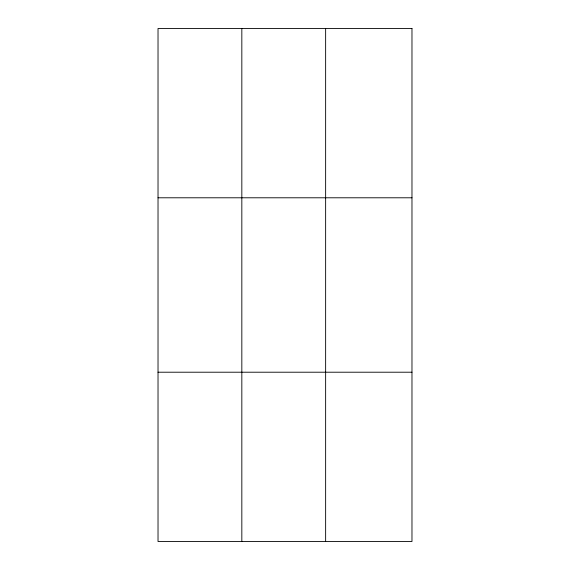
<?xml version="1.0" encoding="UTF-8"?>
<svg xmlns="http://www.w3.org/2000/svg" width="570" height="570" viewBox="0 0 570 570"><rect width="100%" height="100%" fill="white"/><g stroke="black" fill="none" stroke-linecap="round" stroke-linejoin="round"><path stroke-width="0.85" d="M241.83 541.5L241.83 28.5M325.634 541.5L325.634 28.5M158.025 197.79L411.975 197.79M158.025 372.21L411.975 372.21M411.975 28.5L411.975 541.5L158.025 541.5L158.025 28.5L411.975 28.5"/></g></svg>
